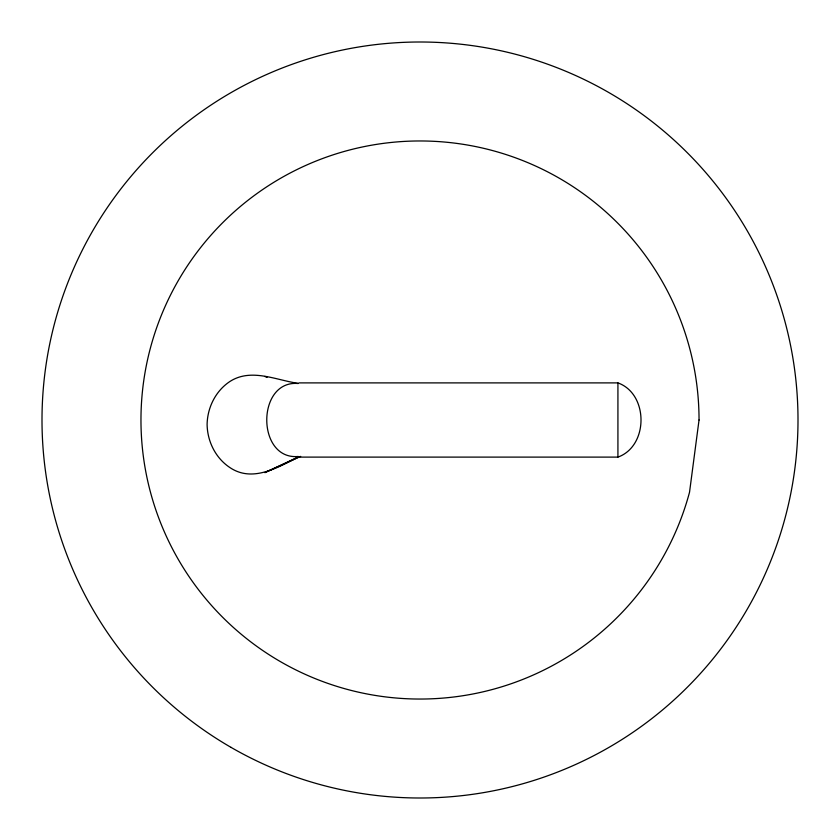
<?xml version="1.0" encoding="UTF-8"?>
<svg xmlns="http://www.w3.org/2000/svg" width="840" height="840" viewBox="0 0 840 840"><rect width="100%" height="100%" fill="white"/><g stroke="black" fill="none" stroke-linecap="round" stroke-linejoin="round"><path stroke-width="1.26" d="M298.925 457.107L617.925 457.107C648.7 446.114 648.7 393.887 617.925 382.893L298.925 382.893M299.292 456.572C278.387 467.082 252.893 482.947 230.034 467.659C215.67 458.209 207.396 441.567 207.102 424.526C207.396 407.495 215.67 390.842 230.034 381.402C251.139 367.909 275.93 380.069 298.053 383.355M299.177 456.572L264.831 472.637L300.689 456.382M298.252 456.477C256.274 460.299 256.274 379.701 298.252 383.523M264.831 376.425L267.047 377.412M617.925 382.893L617.925 457.107M699.038 420L689.535 492.219A279.038 279.038 0 0 1 240.639 633.759A279.038 279.038 0 0 1 302.075 167.108A279.038 279.038 0 0 1 699.038 420M231 747.359A378 378 0 0 0 798 420A378 378 0 0 0 231 92.642A378 378 0 0 0 231 747.359"/></g></svg>
